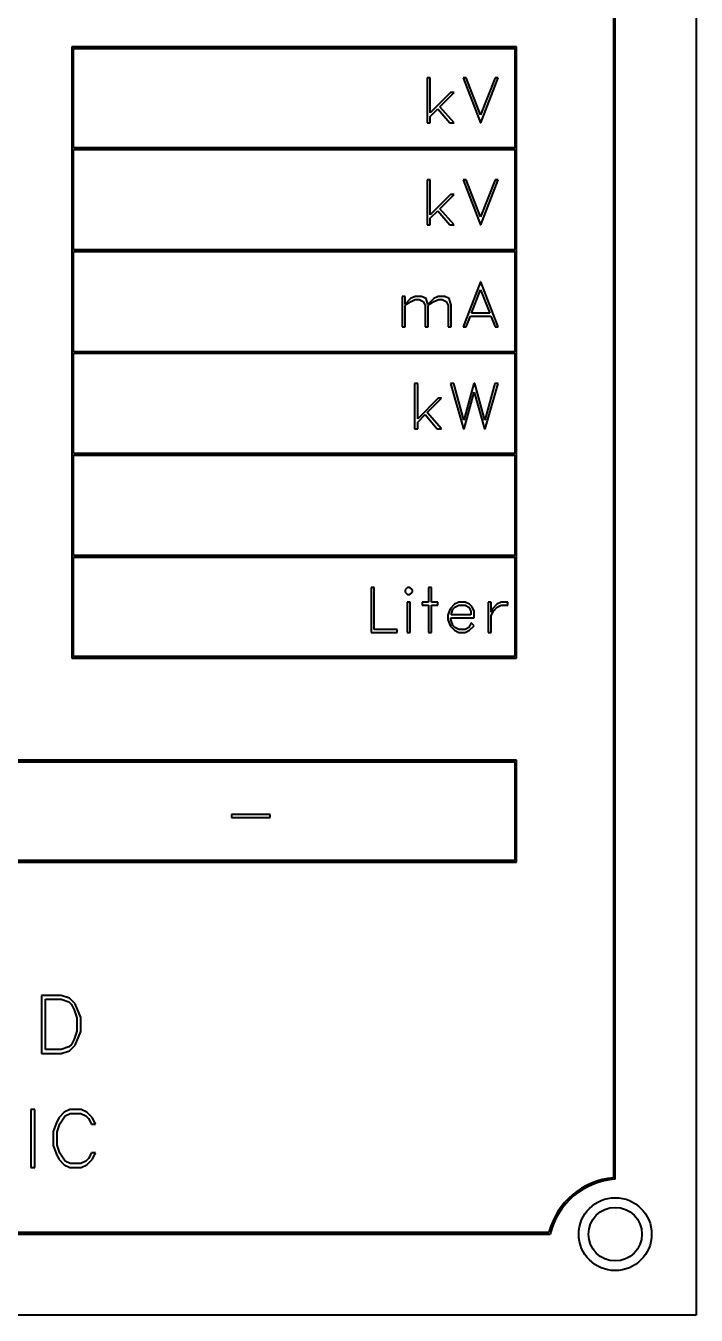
# Model space of a CAD drawing. Header units: millimetres. Extents: x 0 to 4205, y 0 to 2970.
# Drawn here: x 3489.3 to 3530.6, y 1706.1 to 1785.7 of the extents above; entities that cross this region are included whole.
import ezdxf

# ---------------------------------------------------------------- set-up
doc = ezdxf.new("R2010")
doc.units = ezdxf.units.MM
doc.header["$LTSCALE"] = 5
doc.layers.add('가시적인 것(ISO)', color=3, linetype='Continuous', lineweight=40)

msp = doc.modelspace()

# ---------------------------------------------------------------- linework, layer by layer
at = {"layer": '가시적인 것(ISO)'}
for p, q in [((3530.643, 1826.119), (3530.643, 1706.119)), ((3525.543, 1817.639), (3525.543, 1714.598)), ((3525.643, 1714.505), (3525.643, 1817.732)), ((3519.557, 1784.367), (3492.104, 1784.367)), ((3492.104, 1784.367), (3492.104, 1746.646)), ((3492.204, 1778.131), (3492.204, 1784.267)), ((3492.204, 1784.267), (3519.457, 1784.267)), ((3519.457, 1784.267), (3519.457, 1778.131)), ((3519.557, 1746.646), (3519.557, 1784.367)), ((3514.045, 1782.451), (3514.045, 1779.668)), ((3514.234, 1782.451), (3514.045, 1782.451)), ((3514.234, 1780.287), (3514.234, 1782.451)), ((3516.452, 1782.451), (3516.258, 1782.451)), ((3516.258, 1782.451), (3517.322, 1779.668)), ((3517.34, 1780.168), (3516.452, 1782.451)), ((3518.23, 1782.451), (3517.34, 1780.168)), ((3517.36, 1779.668), (3518.422, 1782.451)), ((3518.422, 1782.451), (3518.23, 1782.451)), ((3515.489, 1781.542), (3514.234, 1780.287)), ((3514.824, 1780.665), (3515.701, 1781.542)), ((3515.701, 1781.542), (3515.489, 1781.542)), ((3514.234, 1780.075), (3514.692, 1780.535)), ((3514.692, 1780.535), (3515.445, 1779.668)), ((3515.696, 1779.668), (3514.824, 1780.665)), ((3514.045, 1779.668), (3514.234, 1779.668)), ((3514.234, 1779.668), (3514.234, 1780.075)), ((3515.445, 1779.668), (3515.696, 1779.668)), ((3517.322, 1779.668), (3517.36, 1779.668)), ((3519.457, 1778.131), (3492.204, 1778.131)), ((3492.204, 1771.844), (3492.204, 1778.031)), ((3492.204, 1778.031), (3519.457, 1778.031)), ((3519.457, 1778.031), (3519.457, 1771.844)), ((3514.045, 1776.164), (3514.045, 1773.381)), ((3514.234, 1776.164), (3514.045, 1776.164)), ((3514.234, 1774), (3514.234, 1776.164)), ((3516.452, 1776.164), (3516.258, 1776.164)), ((3516.258, 1776.164), (3517.322, 1773.381)), ((3517.34, 1773.881), (3516.452, 1776.164)), ((3518.23, 1776.164), (3517.34, 1773.881)), ((3517.36, 1773.381), (3518.422, 1776.164)), ((3518.422, 1776.164), (3518.23, 1776.164)), ((3515.489, 1775.255), (3514.234, 1774)), ((3514.824, 1774.378), (3515.701, 1775.255)), ((3515.701, 1775.255), (3515.489, 1775.255)), ((3514.234, 1773.788), (3514.692, 1774.249)), ((3514.692, 1774.249), (3515.445, 1773.381)), ((3515.696, 1773.381), (3514.824, 1774.378)), ((3514.045, 1773.381), (3514.234, 1773.381)), ((3514.234, 1773.381), (3514.234, 1773.788)), ((3515.445, 1773.381), (3515.696, 1773.381)), ((3517.322, 1773.381), (3517.36, 1773.381)), ((3519.457, 1771.844), (3492.204, 1771.844)), ((3492.204, 1765.557), (3492.204, 1771.744)), ((3492.204, 1771.744), (3519.457, 1771.744)), ((3519.457, 1771.744), (3519.457, 1765.557)), ((3517.322, 1769.877), (3516.258, 1767.095)), ((3517.36, 1769.877), (3517.322, 1769.877)), ((3518.422, 1767.095), (3517.36, 1769.877)), ((3516.778, 1767.931), (3517.34, 1769.375)), ((3517.34, 1769.375), (3517.901, 1767.931)), ((3512.678, 1768.969), (3512.489, 1768.969)), ((3512.489, 1768.969), (3512.489, 1767.095)), ((3512.678, 1768.492), (3512.678, 1768.969)), ((3513.02, 1768.837), (3512.678, 1768.492)), ((3512.678, 1768.404), (3513.053, 1768.653)), ((3512.678, 1767.095), (3512.678, 1768.404)), ((3513.289, 1768.969), (3513.02, 1768.837)), ((3513.053, 1768.653), (3513.304, 1768.78)), ((3513.693, 1768.969), (3513.289, 1768.969)), ((3513.304, 1768.78), (3513.548, 1768.78)), ((3513.548, 1768.78), (3513.794, 1768.658)), ((3513.972, 1768.834), (3513.693, 1768.969)), ((3513.794, 1768.658), (3513.915, 1768.412)), ((3513.915, 1768.412), (3513.915, 1767.095)), ((3514.086, 1768.477), (3513.972, 1768.834)), ((3514.446, 1768.837), (3514.086, 1768.477)), ((3514.104, 1768.404), (3514.477, 1768.653)), ((3514.104, 1767.095), (3514.104, 1768.404)), ((3514.718, 1768.969), (3514.446, 1768.837)), ((3514.477, 1768.653), (3514.731, 1768.78)), ((3515.119, 1768.969), (3514.718, 1768.969)), ((3514.731, 1768.78), (3514.974, 1768.78)), ((3514.974, 1768.78), (3515.217, 1768.658)), ((3515.396, 1768.834), (3515.119, 1768.969)), ((3515.217, 1768.658), (3515.341, 1768.412)), ((3515.341, 1768.412), (3515.341, 1767.095)), ((3515.53, 1768.425), (3515.396, 1768.834)), ((3515.53, 1767.095), (3515.53, 1768.425)), ((3516.452, 1767.095), (3516.708, 1767.742)), ((3516.708, 1767.742), (3517.974, 1767.742)), ((3517.901, 1767.931), (3516.778, 1767.931)), ((3517.974, 1767.742), (3518.23, 1767.095)), ((3512.489, 1767.095), (3512.678, 1767.095)), ((3513.915, 1767.095), (3514.104, 1767.095)), ((3515.341, 1767.095), (3515.53, 1767.095)), ((3516.258, 1767.095), (3516.452, 1767.095)), ((3518.23, 1767.095), (3518.422, 1767.095)), ((3519.457, 1765.557), (3492.204, 1765.557)), ((3492.204, 1765.457), (3519.457, 1765.457)), ((3492.204, 1759.27), (3492.204, 1765.457)), ((3519.457, 1765.457), (3519.457, 1759.27)), ((3513.454, 1763.59), (3513.266, 1763.59)), ((3513.266, 1763.59), (3513.266, 1760.808)), ((3513.454, 1761.426), (3513.454, 1763.59)), ((3515.678, 1763.59), (3515.484, 1763.59)), ((3515.484, 1763.59), (3516.281, 1760.808)), ((3516.302, 1761.338), (3515.678, 1763.59)), ((3516.928, 1763.59), (3516.302, 1761.338)), ((3516.975, 1763.59), (3516.928, 1763.59)), ((3517.599, 1761.338), (3516.975, 1763.59)), ((3518.225, 1763.59), (3517.599, 1761.338)), ((3517.622, 1760.808), (3518.417, 1763.59)), ((3518.417, 1763.59), (3518.225, 1763.59)), ((3516.325, 1760.808), (3516.949, 1763.06)), ((3516.949, 1763.06), (3517.575, 1760.808)), ((3514.71, 1762.682), (3513.454, 1761.426)), ((3514.045, 1761.804), (3514.922, 1762.682)), ((3514.922, 1762.682), (3514.71, 1762.682)), ((3513.454, 1761.214), (3513.913, 1761.675)), ((3513.454, 1760.808), (3513.454, 1761.214)), ((3513.913, 1761.675), (3514.666, 1760.808)), ((3514.917, 1760.808), (3514.045, 1761.804)), ((3513.266, 1760.808), (3513.454, 1760.808)), ((3514.666, 1760.808), (3514.917, 1760.808)), ((3516.281, 1760.808), (3516.325, 1760.808)), ((3517.575, 1760.808), (3517.622, 1760.808)), ((3519.457, 1759.27), (3492.204, 1759.27)), ((3492.204, 1759.17), (3519.457, 1759.17)), ((3492.204, 1752.983), (3492.204, 1759.17)), ((3519.457, 1759.17), (3519.457, 1752.983)), ((3519.457, 1752.983), (3492.204, 1752.983)), ((3492.204, 1752.883), (3519.457, 1752.883)), ((3492.204, 1746.746), (3492.204, 1752.883)), ((3519.457, 1752.883), (3519.457, 1746.746)), ((3510.766, 1751.017), (3510.577, 1751.017)), ((3510.577, 1751.017), (3510.577, 1748.234)), ((3510.766, 1748.423), (3510.766, 1751.017)), ((3512.824, 1751.017), (3512.674, 1750.869)), ((3512.674, 1750.869), (3512.674, 1750.716)), ((3512.974, 1751.017), (3512.824, 1751.017)), ((3513.125, 1750.869), (3512.974, 1751.017)), ((3513.125, 1750.716), (3513.125, 1750.869)), ((3514.313, 1751.017), (3514.124, 1751.017)), ((3514.124, 1751.017), (3514.124, 1750.108)), ((3514.313, 1750.108), (3514.313, 1751.017)), ((3512.674, 1750.716), (3512.824, 1750.569)), ((3512.804, 1750.108), (3512.804, 1748.234)), ((3512.993, 1750.108), (3512.804, 1750.108)), ((3512.824, 1750.569), (3512.974, 1750.569)), ((3512.974, 1750.569), (3513.125, 1750.716)), ((3512.993, 1748.234), (3512.993, 1750.108)), ((3514.124, 1750.108), (3513.735, 1750.108)), ((3513.735, 1750.108), (3513.735, 1749.919)), ((3514.701, 1750.108), (3514.313, 1750.108)), ((3514.701, 1749.919), (3514.701, 1750.108)), ((3515.716, 1749.976), (3515.449, 1749.704)), ((3515.985, 1750.108), (3515.716, 1749.976)), ((3516.389, 1750.108), (3515.985, 1750.108)), ((3516.658, 1749.976), (3516.389, 1750.108)), ((3516.798, 1749.839), (3516.658, 1749.976)), ((3517.988, 1750.108), (3517.799, 1750.108)), ((3517.799, 1750.108), (3517.799, 1748.234)), ((3517.988, 1749.482), (3517.988, 1750.108)), ((3518.33, 1749.976), (3518.063, 1749.704)), ((3518.599, 1750.108), (3518.33, 1749.976)), ((3519.026, 1750.108), (3518.599, 1750.108)), ((3519.026, 1749.919), (3519.026, 1750.108)), ((3513.735, 1749.919), (3514.124, 1749.919)), ((3514.124, 1749.919), (3514.124, 1748.234)), ((3514.313, 1748.234), (3514.313, 1749.919)), ((3514.313, 1749.919), (3514.701, 1749.919)), ((3515.449, 1749.704), (3515.314, 1749.306)), ((3515.314, 1749.306), (3515.314, 1749.036)), ((3515.516, 1749.332), (3515.63, 1749.676)), ((3516.743, 1749.332), (3515.516, 1749.332)), ((3515.63, 1749.676), (3515.752, 1749.792)), ((3515.752, 1749.792), (3516, 1749.919)), ((3516, 1749.919), (3516.376, 1749.919)), ((3516.376, 1749.919), (3516.619, 1749.797)), ((3516.619, 1749.797), (3516.743, 1749.554)), ((3516.743, 1749.554), (3516.743, 1749.332)), ((3516.93, 1749.567), (3516.798, 1749.839)), ((3516.93, 1749.143), (3516.93, 1749.567)), ((3518.063, 1749.704), (3517.988, 1749.482)), ((3517.988, 1749.293), (3518.131, 1749.541)), ((3517.988, 1748.234), (3517.988, 1749.293)), ((3518.131, 1749.541), (3518.366, 1749.792)), ((3518.366, 1749.792), (3518.615, 1749.919)), ((3518.615, 1749.919), (3519.026, 1749.919)), ((3512.193, 1748.423), (3510.766, 1748.423)), ((3512.193, 1748.234), (3512.193, 1748.423)), ((3515.314, 1749.036), (3515.449, 1748.638)), ((3515.449, 1748.638), (3515.716, 1748.369)), ((3515.503, 1749.047), (3515.503, 1749.143)), ((3515.503, 1749.143), (3516.93, 1749.143)), ((3515.63, 1748.669), (3515.503, 1749.047)), ((3515.752, 1748.55), (3515.63, 1748.669)), ((3516, 1748.423), (3515.752, 1748.55)), ((3516.376, 1748.423), (3516, 1748.423)), ((3516.619, 1748.547), (3516.376, 1748.423)), ((3516.764, 1748.835), (3516.619, 1748.547)), ((3516.658, 1748.369), (3516.94, 1748.653)), ((3516.94, 1748.653), (3516.764, 1748.835)), ((3510.577, 1748.234), (3512.193, 1748.234)), ((3512.804, 1748.234), (3512.993, 1748.234)), ((3514.124, 1748.234), (3514.313, 1748.234)), ((3515.716, 1748.369), (3515.985, 1748.234)), ((3515.985, 1748.234), (3516.389, 1748.234)), ((3516.389, 1748.234), (3516.658, 1748.369)), ((3517.799, 1748.234), (3517.988, 1748.234)), ((3492.104, 1746.646), (3519.557, 1746.646)), ((3519.457, 1746.746), (3492.204, 1746.746)), ((3519.557, 1740.36), (3451.772, 1740.36)), ((3451.872, 1740.26), (3519.457, 1740.26)), ((3519.457, 1740.26), (3519.457, 1734.173)), ((3519.557, 1734.073), (3519.557, 1740.36)), ((3501.954, 1737.017), (3501.954, 1736.828)), ((3504.346, 1737.017), (3501.954, 1737.017)), ((3501.954, 1736.828), (3504.346, 1736.828)), ((3504.346, 1736.828), (3504.346, 1737.017)), ((3451.772, 1734.073), (3519.557, 1734.073)), ((3519.457, 1734.173), (3451.872, 1734.173)), ((3491.452, 1725.851), (3490.235, 1725.851)), ((3490.235, 1725.851), (3490.235, 1722.259)), ((3490.479, 1725.607), (3491.442, 1725.607)), ((3490.479, 1722.503), (3490.479, 1725.607)), ((3491.442, 1725.607), (3491.93, 1725.443)), ((3491.97, 1725.677), (3491.452, 1725.851)), ((3491.93, 1725.443), (3492.083, 1725.286)), ((3492.321, 1725.33), (3491.97, 1725.677)), ((3492.658, 1724.481), (3492.321, 1725.33)), ((3492.083, 1725.286), (3492.25, 1724.962)), ((3492.25, 1724.962), (3492.414, 1724.468)), ((3492.414, 1724.468), (3492.414, 1723.642)), ((3492.658, 1723.629), (3492.658, 1724.481)), ((3492.25, 1723.148), (3492.083, 1722.823)), ((3492.414, 1723.642), (3492.25, 1723.148)), ((3492.321, 1722.78), (3492.658, 1723.629)), ((3490.235, 1722.259), (3491.452, 1722.259)), ((3491.442, 1722.503), (3490.479, 1722.503)), ((3491.93, 1722.666), (3491.442, 1722.503)), ((3491.452, 1722.259), (3491.97, 1722.432)), ((3492.083, 1722.823), (3491.93, 1722.666)), ((3491.97, 1722.432), (3492.321, 1722.78)), ((3489.834, 1718.816), (3489.59, 1718.816)), ((3489.59, 1718.816), (3489.59, 1715.224)), ((3489.834, 1715.224), (3489.834, 1718.816)), ((3491.301, 1718.301), (3491.134, 1717.954)), ((3491.646, 1718.642), (3491.301, 1718.301)), ((3491.368, 1717.92), (3491.692, 1718.415)), ((3491.993, 1718.816), (3491.646, 1718.642)), ((3491.692, 1718.415), (3492.013, 1718.572)), ((3492.682, 1718.816), (3491.993, 1718.816)), ((3492.013, 1718.572), (3492.665, 1718.572)), ((3492.665, 1718.572), (3492.982, 1718.408)), ((3493.032, 1718.642), (3492.682, 1718.816)), ((3492.982, 1718.408), (3493.143, 1718.251)), ((3493.377, 1718.298), (3493.032, 1718.642)), ((3493.143, 1718.251), (3493.32, 1717.9)), ((3493.574, 1717.9), (3493.377, 1718.298)), ((3491.134, 1717.954), (3490.96, 1717.443)), ((3490.96, 1717.443), (3490.96, 1716.597)), ((3491.204, 1717.433), (3491.368, 1717.92)), ((3491.204, 1716.607), (3491.204, 1717.433)), ((3493.32, 1717.9), (3493.574, 1717.9)), ((3490.96, 1716.597), (3491.134, 1716.086)), ((3491.368, 1716.119), (3491.204, 1716.607)), ((3491.134, 1716.086), (3491.301, 1715.738)), ((3491.692, 1715.628), (3491.368, 1716.119)), ((3493.143, 1715.788), (3492.982, 1715.631)), ((3493.32, 1716.139), (3493.143, 1715.788)), ((3493.574, 1716.139), (3493.32, 1716.139)), ((3493.377, 1715.742), (3493.574, 1716.139)), ((3489.59, 1715.224), (3489.834, 1715.224)), ((3491.301, 1715.738), (3491.646, 1715.397)), ((3491.646, 1715.397), (3491.993, 1715.224)), ((3492.013, 1715.468), (3491.692, 1715.628)), ((3491.993, 1715.224), (3492.682, 1715.224)), ((3492.665, 1715.468), (3492.013, 1715.468)), ((3492.982, 1715.631), (3492.665, 1715.468)), ((3492.682, 1715.224), (3493.032, 1715.397)), ((3493.032, 1715.397), (3493.377, 1715.742)), ((3379.923, 1711.119), (3521.635, 1711.119)), ((3521.556, 1711.219), (3380.002, 1711.219)), ((3530.643, 1706.119), (3370.643, 1706.119))]:
    msp.add_line(p, q, dxfattribs=at)
for radius in [2.25, 1.65]:
    msp.add_circle((3525.643, 1711.119), radius, dxfattribs=at)
for radius, start, end in [(4.495, 94.74086, 165.83507), (4.395, 93.54181, 166.84836)]:
    msp.add_arc((3525.915, 1710.119), radius, start, end, dxfattribs=at)

doc.saveas('drawing.dxf')
